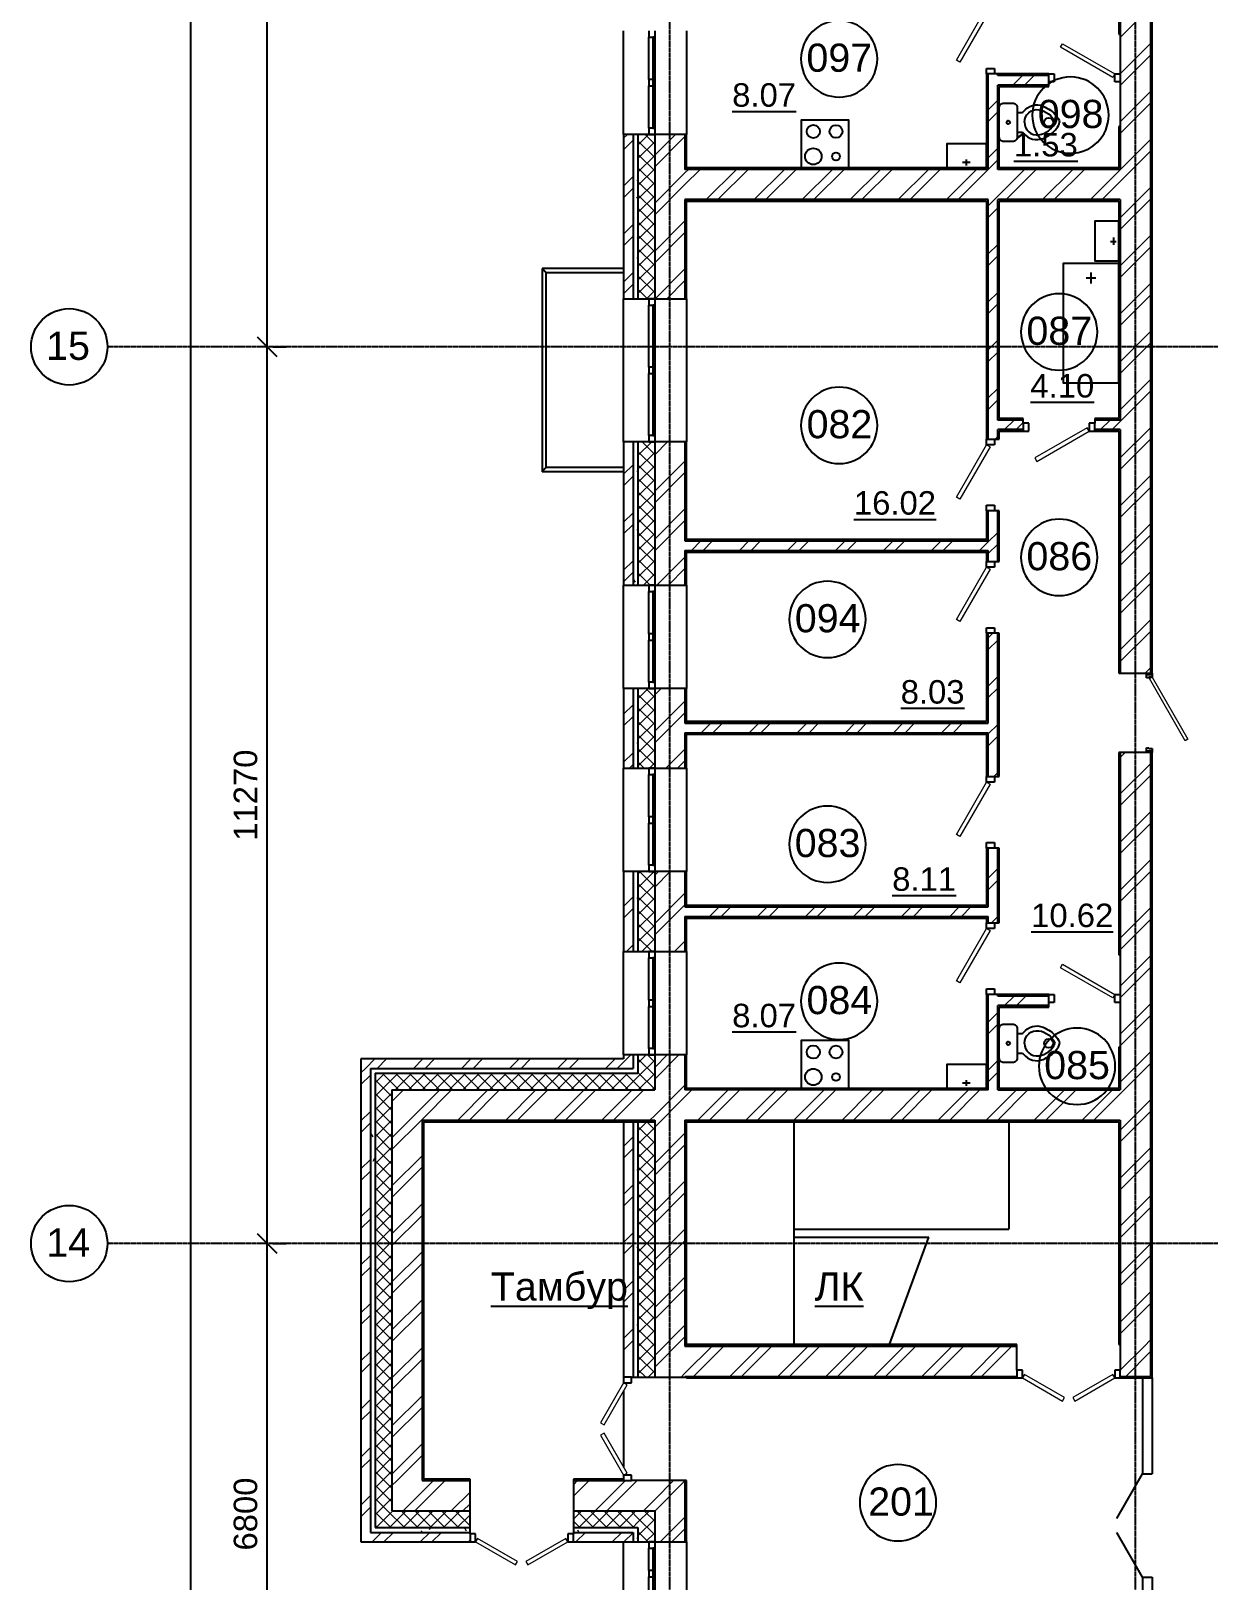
# Model space of a CAD drawing. Header units: millimetres. Extents: x -3463 to 813393, y -106315 to 159215.
# Drawn here: x 86052 to 100851, y 56486 to 75967 of the extents above; entities that cross this region are included whole.
import ezdxf

# ---------------------------------------------------------------- set-up
doc = ezdxf.new("R2010")
doc.units = ezdxf.units.MM
doc.linetypes.add('Линия сетки', pattern=[22.225, 12.7, -3.175, 3.175, -3.175])
doc.layers.add('AXIS_', color=252, linetype='Continuous')
doc.layers.add('PLANS_', color=252, linetype='Continuous')
doc.styles.add('arial', font='arial.ttf')
doc.styles.add('Arial_1', font='arial.ttf', dxfattribs={"height": 295.05988})

# ---------------------------------------------------------------- blocks, each defined once
blk = doc.blocks.new('_Oblique')
at = {"color": 0, "linetype": 'ByBlock', "lineweight": -2}
blk.add_line((-0.5, -0.5), (0.5, 0.5), dxfattribs=at)
blk = doc.blocks.new('A$C8f72b430')
at = {"layer": 'AXIS_', "linetype": 'Линия сетки'}
for p, q in [((-7269, -47064), (-7269, 38079)), ((-1419, -47064), (-1419, 38079)), ((10092, 22819), (-14334, 22819)), ((10092, 11549), (-14334, 11549))]:
    blk.add_line(p, q, dxfattribs=at)
at = {"layer": 'AXIS_'}
for p, q in [((-13287, -43751), (-13287, 36669)), ((-12327, 22579), (-12327, 34629)), ((-12327, 11309), (-12327, 23059)), ((-12257, 22819), (-12087, 22819)), ((-12257, 22819), (-12087, 22819)), ((-12327, 4509), (-12327, 11789)), ((-12257, 11549), (-12087, 11549)), ((-12257, 11549), (-12087, 11549))]:
    blk.add_line(p, q, dxfattribs=at)
for centre in [(-14814, 22819), (-14814, 11549)]:
    blk.add_circle(centre, 480, dxfattribs=at)
at = {"layer": 'PLANS_', "lineweight": 25}
for p, q in [((-1629, 28129), (-1629, 26749)), ((-1209, 18719), (-1209, 28129)), ((-1629, 26749), (-1609, 26749)), ((-1609, 26749), (-1609, 26249)), ((-3289, 26249), (-3289, 25069)), ((-2509, 26249), (-3189, 26249)), ((-2509, 26089), (-2509, 26149)), ((-1609, 26149), (-1609, 25589)), ((-3129, 25069), (-3129, 26089)), ((-3129, 26089), (-2509, 26089)), ((-1609, 25589), (-1629, 25589)), ((-1629, 25589), (-1629, 25069)), ((-7059, 25489), (-7849, 25489)), ((-7849, 25489), (-7849, 23424)), ((-7059, 25069), (-7059, 25489)), ((-3289, 25069), (-7059, 25069)), ((-1629, 25069), (-3129, 25069)), ((-7059, 23424), (-7059, 24649)), ((-7059, 24649), (-3289, 24649)), ((-3289, 24649), (-3289, 21659)), ((-3129, 24649), (-1629, 24649)), ((-3129, 21919), (-3129, 24649)), ((-1629, 24649), (-1629, 21919)), ((-7849, 23424), (-7059, 23424)), ((-2829, 21919), (-3129, 21919)), ((-2829, 21859), (-2829, 21919)), ((-1629, 21919), (-1929, 21919)), ((-1929, 21919), (-1929, 21859)), ((-7059, 21624), (-7849, 21624)), ((-7849, 21624), (-7849, 19824)), ((-7059, 20399), (-7059, 21624)), ((-3189, 21659), (-3129, 21659)), ((-3129, 21659), (-3129, 21759)), ((-3129, 21759), (-2829, 21759)), ((-1929, 21759), (-1629, 21759)), ((-1629, 21759), (-1629, 18719)), ((-3289, 20759), (-3289, 20399)), ((-3129, 20759), (-3189, 20759)), ((-3129, 20119), (-3129, 20759)), ((-3289, 20399), (-7059, 20399)), ((-7059, 19824), (-7059, 20239)), ((-7059, 20239), (-3289, 20239)), ((-3289, 20239), (-3289, 20119)), ((-3189, 20119), (-3129, 20119)), ((-7849, 19824), (-7059, 19824)), ((-3289, 19219), (-3289, 18109)), ((-3129, 19219), (-3189, 19219)), ((-3129, 17419), (-3129, 19219)), ((-1629, 18719), (-1279, 18719)), ((-7059, 18524), (-7849, 18524)), ((-7849, 18524), (-7849, 17524)), ((-7059, 18109), (-7059, 18524)), ((-3289, 18109), (-7059, 18109)), ((-7059, 17524), (-7059, 17949)), ((-7059, 17949), (-3289, 17949)), ((-3289, 17949), (-3289, 17419)), ((-1279, 17719), (-1629, 17719)), ((-1629, 17719), (-1629, 15179)), ((-1209, 9859), (-1209, 17719)), ((-7849, 17524), (-7059, 17524)), ((-3189, 17419), (-3129, 17419)), ((-3289, 16519), (-3289, 15799)), ((-3129, 16519), (-3189, 16519)), ((-3129, 15579), (-3129, 16519)), ((-7059, 16224), (-7849, 16224)), ((-7849, 16224), (-7849, 15219)), ((-7059, 15799), (-7059, 16224)), ((-3289, 15799), (-7059, 15799)), ((-7059, 15219), (-7059, 15639)), ((-7059, 15639), (-3289, 15639)), ((-3289, 15639), (-3289, 15579)), ((-3189, 15579), (-3129, 15579)), ((-7849, 15219), (-7059, 15219)), ((-1629, 15179), (-1609, 15179)), ((-1609, 15179), (-1609, 14679)), ((-3289, 14679), (-3289, 13499)), ((-2509, 14679), (-3189, 14679)), ((-3129, 13499), (-3129, 14519)), ((-3129, 14519), (-2509, 14519)), ((-2509, 14519), (-2509, 14579)), ((-1609, 14579), (-1609, 14019)), ((-7849, 13869), (-11149, 13869)), ((-11149, 13869), (-11149, 13749)), ((-7059, 13919), (-7849, 13919)), ((-7849, 13919), (-7849, 13869)), ((-7059, 13499), (-7059, 13919)), ((-1609, 14019), (-1629, 14019)), ((-1629, 14019), (-1629, 13499)), ((-3289, 13499), (-7059, 13499)), ((-1629, 13499), (-3129, 13499)), ((-11149, 13079), (-11149, 7799)), ((-10359, 13079), (-7849, 13079)), ((-10359, 8589), (-10359, 13079)), ((-7849, 13079), (-7849, 9869)), ((-7059, 10279), (-7059, 13079)), ((-7059, 13079), (-1629, 13079)), ((-1629, 13079), (-1629, 10279)), ((-2909, 10279), (-7059, 10279)), ((-2909, 9959), (-2909, 10279)), ((-1629, 10279), (-1609, 10279)), ((-1609, 10279), (-1609, 9959)), ((-7749, 9869), (-7059, 9869)), ((-7059, 9869), (-7059, 9859)), ((-7059, 9859), (-2909, 9859)), ((-1609, 9859), (-1209, 9859)), ((-9779, 8589), (-10359, 8589)), ((-9779, 7899), (-9779, 8589)), ((-7849, 8589), (-8479, 8589)), ((-8479, 8589), (-8479, 7899)), ((-7059, 8569), (-7749, 8569)), ((-7059, 7799), (-7059, 8569)), ((-11149, 7799), (-9779, 7799)), ((-8479, 7799), (-7059, 7799))]:
    blk.add_line(p, q, dxfattribs=at)
at = {"layer": 'PLANS_'}
for p, q in [((-1609, 28129), (-1609, 26749)), ((-1229, 28129), (-1229, 18719)), ((-7849, 25489), (-7849, 26789)), ((-7534, 26789), (-7534, 26709)), ((-7534, 26709), (-7454, 26709)), ((-7534, 26179), (-7534, 26709)), ((-7454, 26709), (-7484, 26709)), ((-7484, 26709), (-7484, 25569)), ((-7454, 26709), (-7454, 26789)), ((-7454, 25569), (-7454, 26709)), ((-7059, 26789), (-7059, 25489)), ((-3289, 26249), (-3289, 26319)), ((-3289, 26319), (-3189, 26319)), ((-3189, 26319), (-3189, 26249)), ((-7454, 26179), (-7534, 26179)), ((-7534, 26179), (-7534, 26099)), ((-7454, 26099), (-7454, 26179)), ((-3189, 26249), (-3289, 26249)), ((-3269, 25049), (-3269, 26249)), ((-3149, 26229), (-3149, 26249)), ((-2509, 26229), (-3149, 26229)), ((-3149, 25049), (-3149, 26109)), ((-2509, 26109), (-3149, 26109)), ((-2509, 26249), (-2439, 26249)), ((-2509, 26149), (-2509, 26249)), ((-2439, 26149), (-2509, 26149)), ((-2439, 26249), (-2439, 26149)), ((-1679, 26149), (-1679, 26249)), ((-1679, 26249), (-1609, 26249)), ((-1609, 26149), (-1679, 26149)), ((-1609, 26249), (-1609, 26149)), ((-7534, 26099), (-7454, 26099)), ((-7534, 25569), (-7534, 26099)), ((-7454, 25569), (-7534, 25569)), ((-7534, 25569), (-7534, 25489)), ((-7484, 25569), (-7454, 25569)), ((-7454, 25489), (-7454, 25569)), ((-1609, 25589), (-1609, 25049)), ((-7729, 25489), (-7729, 23424)), ((-7669, 25489), (-7669, 23424)), ((-7534, 25489), (-7454, 25489)), ((-7459, 25489), (-7459, 23424)), ((-7079, 25489), (-7079, 25049)), ((-3269, 25049), (-7079, 25049)), ((-7059, 25069), (-7059, 25049)), ((-1609, 25049), (-3149, 25049)), ((-7079, 24669), (-7079, 23424)), ((-3269, 24669), (-7079, 24669)), ((-7059, 24669), (-7059, 24649)), ((-3269, 21659), (-3269, 24669)), ((-1609, 24669), (-3149, 24669)), ((-3149, 21899), (-3149, 24669)), ((-1609, 24669), (-1609, 21899)), ((-7849, 23804), (-8874, 23804)), ((-8874, 23804), (-8874, 21254)), ((-8824, 23754), (-7849, 23754)), ((-8824, 21304), (-8824, 23754)), ((-7849, 21624), (-7849, 23424)), ((-7454, 23424), (-7534, 23424)), ((-7534, 23424), (-7534, 23344)), ((-7454, 23344), (-7454, 23424)), ((-7059, 23424), (-7059, 21624)), ((-7534, 23344), (-7454, 23344)), ((-7534, 22564), (-7534, 23344)), ((-7454, 23344), (-7484, 23344)), ((-7484, 23344), (-7484, 21704)), ((-7454, 21704), (-7454, 23344)), ((-7454, 22564), (-7534, 22564)), ((-7534, 22564), (-7534, 22484)), ((-7534, 22484), (-7454, 22484)), ((-7534, 21704), (-7534, 22484)), ((-7454, 22484), (-7454, 22564)), ((-2829, 21899), (-3149, 21899)), ((-2759, 21859), (-2829, 21859)), ((-2829, 21859), (-2829, 21759)), ((-2759, 21759), (-2759, 21859)), ((-1929, 21859), (-1999, 21859)), ((-1999, 21859), (-1999, 21759)), ((-1609, 21899), (-1929, 21899)), ((-1929, 21759), (-1929, 21859)), ((-7729, 21624), (-7729, 19824)), ((-7669, 21624), (-7669, 19824)), ((-7454, 21704), (-7534, 21704)), ((-7534, 21704), (-7534, 21624)), ((-7534, 21624), (-7454, 21624)), ((-7484, 21704), (-7454, 21704)), ((-7459, 21624), (-7459, 19824)), ((-7454, 21624), (-7454, 21704)), ((-7079, 21624), (-7079, 20379)), ((-3289, 21659), (-3189, 21659)), ((-3289, 21589), (-3289, 21659)), ((-3189, 21659), (-3189, 21589)), ((-3149, 21659), (-3149, 21779)), ((-2829, 21779), (-3149, 21779)), ((-2829, 21759), (-2759, 21759)), ((-1999, 21759), (-1929, 21759)), ((-1609, 21779), (-1929, 21779)), ((-1609, 21779), (-1609, 18719)), ((-3189, 21589), (-3289, 21589)), ((-8874, 21254), (-7849, 21254)), ((-7849, 21304), (-8824, 21304)), ((-3289, 20759), (-3289, 20829)), ((-3289, 20829), (-3189, 20829)), ((-3189, 20759), (-3289, 20759)), ((-3269, 20379), (-3269, 20759)), ((-3189, 20829), (-3189, 20759)), ((-3149, 20119), (-3149, 20759)), ((-7079, 20379), (-3269, 20379)), ((-7059, 20399), (-7059, 20379)), ((-7079, 20259), (-7079, 19824)), ((-7079, 20259), (-3269, 20259)), ((-7059, 20259), (-7059, 20239)), ((-3289, 20119), (-3189, 20119)), ((-3289, 20049), (-3289, 20119)), ((-3269, 20119), (-3269, 20259)), ((-3189, 20119), (-3189, 20049)), ((-3189, 20049), (-3289, 20049)), ((-7849, 18524), (-7849, 19824)), ((-7454, 19824), (-7534, 19824)), ((-7534, 19824), (-7534, 19744)), ((-7534, 19744), (-7454, 19744)), ((-7534, 19214), (-7534, 19744)), ((-7454, 19744), (-7484, 19744)), ((-7484, 19744), (-7484, 18604)), ((-7454, 19744), (-7454, 19824)), ((-7454, 18604), (-7454, 19744)), ((-7059, 19824), (-7059, 18524)), ((-3289, 19219), (-3289, 19289)), ((-3289, 19289), (-3189, 19289)), ((-3189, 19289), (-3189, 19219)), ((-7454, 19214), (-7534, 19214)), ((-7534, 19214), (-7534, 19134)), ((-7534, 19134), (-7454, 19134)), ((-7534, 18604), (-7534, 19134)), ((-7454, 19134), (-7454, 19214)), ((-3189, 19219), (-3289, 19219)), ((-3269, 18089), (-3269, 19219)), ((-3149, 17419), (-3149, 19219)), ((-1279, 18719), (-1209, 18719)), ((-1279, 18699), (-1279, 18719)), ((-1209, 18719), (-1209, 18699)), ((-7729, 18524), (-7729, 17524)), ((-7669, 18524), (-7669, 17524)), ((-7454, 18604), (-7534, 18604)), ((-7534, 18604), (-7534, 18524)), ((-7534, 18524), (-7454, 18524)), ((-7484, 18604), (-7454, 18604)), ((-7459, 18524), (-7459, 17524)), ((-7454, 18524), (-7454, 18604)), ((-7079, 18524), (-7079, 18089)), ((-1279, 18659), (-1279, 18699)), ((-1279, 18699), (-1209, 18699)), ((-1209, 18699), (-1279, 18699)), ((-1249, 18659), (-1279, 18659)), ((-1249, 18669), (-1249, 18659)), ((-1209, 18669), (-1249, 18669)), ((-1209, 18699), (-1209, 18669)), ((-7079, 18089), (-3269, 18089)), ((-7079, 17969), (-7079, 17524)), ((-7079, 17969), (-3269, 17969)), ((-7059, 18109), (-7059, 18089)), ((-7059, 17969), (-7059, 17949)), ((-3269, 17419), (-3269, 17969)), ((-1279, 17779), (-1249, 17779)), ((-1279, 17739), (-1279, 17779)), ((-1209, 17739), (-1279, 17739)), ((-1279, 17719), (-1279, 17739)), ((-1279, 17739), (-1209, 17739)), ((-1249, 17779), (-1249, 17769)), ((-1249, 17769), (-1209, 17769)), ((-1209, 17769), (-1209, 17739)), ((-1209, 17739), (-1209, 17719)), ((-1609, 17719), (-1609, 15179)), ((-1209, 17719), (-1279, 17719)), ((-1229, 17719), (-1229, 9879)), ((-7849, 16224), (-7849, 17524)), ((-7454, 17524), (-7534, 17524)), ((-7534, 17524), (-7534, 17444)), ((-7534, 17444), (-7454, 17444)), ((-7534, 16914), (-7534, 17444)), ((-7454, 17444), (-7484, 17444)), ((-7484, 17444), (-7484, 16304)), ((-7454, 17444), (-7454, 17524)), ((-7454, 16304), (-7454, 17444)), ((-7059, 17524), (-7059, 16224)), ((-3289, 17419), (-3189, 17419)), ((-3289, 17349), (-3289, 17419)), ((-3189, 17349), (-3289, 17349)), ((-3189, 17419), (-3189, 17349)), ((-7454, 16914), (-7534, 16914)), ((-7534, 16914), (-7534, 16834)), ((-7534, 16834), (-7454, 16834)), ((-7534, 16304), (-7534, 16834)), ((-7454, 16834), (-7454, 16914)), ((-3289, 16519), (-3289, 16589)), ((-3289, 16589), (-3189, 16589)), ((-3189, 16589), (-3189, 16519)), ((-3189, 16519), (-3289, 16519)), ((-3269, 15779), (-3269, 16519)), ((-3149, 15579), (-3149, 16519)), ((-7729, 16224), (-7729, 15219)), ((-7669, 16224), (-7669, 15219)), ((-7454, 16304), (-7534, 16304)), ((-7534, 16304), (-7534, 16224)), ((-7534, 16224), (-7454, 16224)), ((-7484, 16304), (-7454, 16304)), ((-7459, 16224), (-7459, 15219)), ((-7454, 16224), (-7454, 16304)), ((-7079, 16224), (-7079, 15779)), ((-7059, 15799), (-7059, 15779)), ((-7079, 15779), (-3269, 15779)), ((-7079, 15659), (-7079, 15219)), ((-7079, 15659), (-3269, 15659)), ((-7059, 15659), (-7059, 15639)), ((-3269, 15579), (-3269, 15659)), ((-3289, 15579), (-3189, 15579)), ((-3289, 15509), (-3289, 15579)), ((-3189, 15509), (-3289, 15509)), ((-3189, 15579), (-3189, 15509)), ((-7849, 13919), (-7849, 15219)), ((-7454, 15219), (-7534, 15219)), ((-7534, 15219), (-7534, 15139)), ((-7454, 15139), (-7454, 15219)), ((-7059, 15219), (-7059, 13919)), ((-7534, 15139), (-7454, 15139)), ((-7534, 14609), (-7534, 15139)), ((-7454, 15139), (-7484, 15139)), ((-7484, 15139), (-7484, 13999)), ((-7454, 13999), (-7454, 15139)), ((-3289, 14679), (-3289, 14749)), ((-3289, 14749), (-3189, 14749)), ((-3189, 14679), (-3289, 14679)), ((-3269, 13479), (-3269, 14679)), ((-3189, 14749), (-3189, 14679)), ((-3149, 14659), (-3149, 14679)), ((-2509, 14659), (-3149, 14659)), ((-2509, 14679), (-2439, 14679)), ((-2509, 14579), (-2509, 14679)), ((-2439, 14679), (-2439, 14579)), ((-1679, 14579), (-1679, 14679)), ((-1679, 14679), (-1609, 14679)), ((-1609, 14679), (-1609, 14579)), ((-7454, 14609), (-7534, 14609)), ((-7534, 14609), (-7534, 14529)), ((-7534, 14529), (-7454, 14529)), ((-7534, 13999), (-7534, 14529)), ((-7454, 14529), (-7454, 14609)), ((-3149, 13479), (-3149, 14539)), ((-2509, 14539), (-3149, 14539)), ((-2439, 14579), (-2509, 14579)), ((-1609, 14579), (-1679, 14579)), ((-7729, 13919), (-7729, 13749)), ((-7669, 13919), (-7669, 13689)), ((-7454, 13999), (-7534, 13999)), ((-7534, 13999), (-7534, 13919)), ((-7534, 13919), (-7454, 13919)), ((-7484, 13999), (-7454, 13999)), ((-7459, 13919), (-7459, 13479)), ((-7454, 13919), (-7454, 13999)), ((-7079, 13919), (-7079, 13479)), ((-1609, 14019), (-1609, 13479)), ((-11149, 13749), (-11149, 13079)), ((-11029, 13749), (-7729, 13749)), ((-11029, 13749), (-11029, 7919)), ((-10969, 13689), (-7669, 13689)), ((-10969, 13689), (-10969, 7979)), ((-10759, 13479), (-7459, 13479)), ((-10759, 13479), (-10759, 8189)), ((-3269, 13479), (-7079, 13479)), ((-7059, 13499), (-7059, 13479)), ((-3149, 13479), (-1609, 13479)), ((-10379, 13099), (-7459, 13099)), ((-10379, 13099), (-10379, 8569)), ((-7849, 13079), (-7459, 13079)), ((-7729, 13079), (-7729, 9869)), ((-7669, 13079), (-7669, 9869)), ((-7459, 13099), (-7459, 9869)), ((-7079, 13099), (-7079, 10259)), ((-7079, 13099), (-1609, 13099)), ((-7059, 13099), (-7059, 13079)), ((-5709, 13079), (-5709, 10249)), ((-3009, 13079), (-3009, 11729)), ((-1609, 13099), (-1609, 10279)), ((-5709, 11729), (-3009, 11729)), ((-5709, 11629), (-4014, 11629)), ((-4508, 10279), (-4014, 11629)), ((-7079, 10259), (-2909, 10259)), ((-7059, 10279), (-7059, 10259)), ((-5709, 10279), (-4059, 10279)), ((-2839, 9959), (-2909, 9959)), ((-2909, 9959), (-2909, 9859)), ((-2839, 9859), (-2839, 9959)), ((-1609, 9959), (-1679, 9959)), ((-1679, 9959), (-1679, 9859)), ((-1609, 9859), (-1609, 9959)), ((-7749, 9869), (-7849, 9869)), ((-7849, 9869), (-7849, 9799)), ((-7849, 9799), (-7749, 9799)), ((-7749, 9799), (-7749, 9869)), ((-7079, 9879), (-7079, 9869)), ((-7079, 9879), (-2909, 9879)), ((-7059, 9879), (-7059, 9869)), ((-2909, 9859), (-2839, 9859)), ((-1679, 9859), (-1609, 9859)), ((-1609, 9879), (-1229, 9879)), ((-7849, 9699), (-7849, 8739)), ((-7849, 8639), (-7849, 8569)), ((-7749, 8639), (-7849, 8639)), ((-7749, 8569), (-7749, 8639)), ((-10379, 8569), (-9779, 8569)), ((-8479, 8569), (-7849, 8569)), ((-7849, 8569), (-7749, 8569)), ((-7079, 8569), (-7079, 7799)), ((-10759, 8189), (-9779, 8189)), ((-8479, 8189), (-7459, 8189)), ((-7459, 8189), (-7459, 7799)), ((-11029, 7919), (-9779, 7919)), ((-10969, 7979), (-9779, 7979)), ((-9709, 7899), (-9779, 7899)), ((-9779, 7899), (-9779, 7799)), ((-9779, 7799), (-9709, 7799)), ((-9709, 7799), (-9709, 7899)), ((-8479, 7899), (-8549, 7899)), ((-8549, 7899), (-8549, 7799)), ((-8549, 7799), (-8479, 7799)), ((-8479, 7979), (-7669, 7979)), ((-8479, 7919), (-7729, 7919)), ((-8479, 7799), (-8479, 7899)), ((-7849, 6999), (-7849, 7799)), ((-7729, 7919), (-7729, 7799)), ((-7669, 7979), (-7669, 7799)), ((-7454, 7799), (-7534, 7799)), ((-7534, 7799), (-7534, 7719)), ((-7454, 7719), (-7454, 7799)), ((-7059, 7799), (-7059, 6999)), ((-7534, 7719), (-7454, 7719)), ((-7534, 7439), (-7534, 7719)), ((-7454, 7719), (-7484, 7719)), ((-7484, 7719), (-7484, 7079)), ((-7454, 7079), (-7454, 7719)), ((-7454, 7439), (-7534, 7439)), ((-7534, 7439), (-7534, 7359)), ((-7454, 7359), (-7454, 7439)), ((-7534, 7359), (-7454, 7359)), ((-7534, 7079), (-7534, 7359))]:
    blk.add_line(p, q, dxfattribs=at)
at = {"layer": 'PLANS_', "lineweight": 13}
for p, q in [((-3669, 26421), (-3289, 27079)), ((-3245, 27054), (-3625, 26396)), ((-2362, 26586), (-2337, 26629)), ((-1704, 26206), (-2362, 26586)), ((-2337, 26629), (-1679, 26249)), ((-3625, 26396), (-3669, 26421)), ((-1679, 26249), (-1704, 26206)), ((-2024, 21802), (-2682, 21422)), ((-2657, 21379), (-1999, 21759)), ((-1999, 21759), (-2024, 21802)), ((-3669, 20931), (-3289, 21589)), ((-3245, 21564), (-3625, 20906)), ((-3289, 21589), (-3245, 21564)), ((-2682, 21422), (-2657, 21379)), ((-3625, 20906), (-3669, 20931)), ((-3669, 19391), (-3289, 20049)), ((-3245, 20024), (-3625, 19366)), ((-3289, 20049), (-3245, 20024)), ((-3625, 19366), (-3669, 19391)), ((-1243, 18649), (-1209, 18669)), ((-793, 17869), (-1243, 18649)), ((-1209, 18669), (-759, 17889)), ((-759, 17889), (-793, 17869)), ((-3669, 16691), (-3289, 17349)), ((-3289, 17349), (-3245, 17324)), ((-3245, 17324), (-3625, 16666)), ((-3625, 16666), (-3669, 16691)), ((-3669, 14851), (-3289, 15509)), ((-3245, 15484), (-3625, 14826)), ((-3289, 15509), (-3245, 15484)), ((-2362, 15016), (-2337, 15059)), ((-1704, 14636), (-2362, 15016)), ((-2337, 15059), (-1679, 14679)), ((-3625, 14826), (-3669, 14851)), ((-1679, 14679), (-1704, 14636)), ((-7849, 9799), (-8139, 9297)), ((-8095, 9272), (-7805, 9774)), ((-7805, 9774), (-7849, 9799)), ((-2814, 9902), (-2839, 9859)), ((-2839, 9859), (-2336, 9569)), ((-2311, 9612), (-2814, 9902)), ((-1704, 9902), (-2206, 9612)), ((-2181, 9569), (-1679, 9859)), ((-1679, 9859), (-1704, 9902)), ((-2336, 9569), (-2311, 9612)), ((-2206, 9612), (-2181, 9569)), ((-8139, 9297), (-8095, 9272)), ((-8095, 9166), (-8139, 9141)), ((-7805, 8664), (-8095, 9166)), ((-8139, 9141), (-7849, 8639)), ((-7849, 8639), (-7805, 8664)), ((-9684, 7842), (-9709, 7799)), ((-9709, 7799), (-9206, 7509)), ((-9181, 7552), (-9684, 7842)), ((-8574, 7842), (-9076, 7552)), ((-9051, 7509), (-8549, 7799)), ((-8549, 7799), (-8574, 7842)), ((-9206, 7509), (-9181, 7552)), ((-9076, 7552), (-9051, 7509))]:
    blk.add_line(p, q, dxfattribs=at)
at = {"layer": 'PLANS_', "linetype": 'Continuous', "lineweight": 9}
for p, q in [((-1609, 26708), (-1229, 27088)), ((-1609, 26251), (-1229, 26631)), ((-1609, 26105), (-1229, 26485)), ((-2958, 26109), (-2838, 26229)), ((-2811, 26109), (-2691, 26229)), ((-3269, 25798), (-3149, 25918)), ((-1609, 25647), (-1229, 26027)), ((-3269, 25652), (-3149, 25772)), ((-1609, 25501), (-1229, 25881)), ((-7849, 25442), (-7802, 25489)), ((-7849, 25296), (-7729, 25416)), ((-7669, 25355), (-7535, 25489)), ((-7459, 25199), (-7669, 25409)), ((-7669, 25185), (-7459, 25395)), ((-7459, 25368), (-7579, 25489)), ((-7459, 25229), (-7199, 25489)), ((-7459, 25082), (-7079, 25462)), ((-1609, 25044), (-1229, 25424)), ((-7459, 25029), (-7669, 25239)), ((-7669, 25015), (-7459, 25225)), ((-3269, 25194), (-3149, 25314)), ((-3268, 25049), (-3149, 25168)), ((-1609, 24898), (-1229, 25278)), ((-7849, 24839), (-7729, 24959)), ((-7459, 24859), (-7669, 25069)), ((-7669, 24846), (-7459, 25056)), ((-7459, 24625), (-7079, 25005)), ((-7079, 25005), (-7035, 25049)), ((-7079, 24859), (-6889, 25049)), ((-6812, 24669), (-6432, 25049)), ((-6665, 24669), (-6285, 25049)), ((-6208, 24669), (-5828, 25049)), ((-6062, 24669), (-5682, 25049)), ((-5605, 24669), (-5225, 25049)), ((-5458, 24669), (-5078, 25049)), ((-5001, 24669), (-4621, 25049)), ((-4855, 24669), (-4475, 25049)), ((-4398, 24669), (-4018, 25049)), ((-4251, 24669), (-3871, 25049)), ((-3794, 24669), (-3414, 25049)), ((-3648, 24669), (-3268, 25049)), ((-3191, 24669), (-2811, 25049)), ((-3045, 24669), (-2665, 25049)), ((-2587, 24669), (-2207, 25049)), ((-2441, 24669), (-2061, 25049)), ((-1984, 24669), (-1609, 25044)), ((-7849, 24692), (-7729, 24812)), ((-7685, 24913), (-7669, 24913)), ((-7459, 24689), (-7669, 24899)), ((-7669, 24676), (-7459, 24886)), ((-7459, 24479), (-7079, 24859)), ((-1838, 24669), (-1609, 24898)), ((-1609, 24441), (-1229, 24821)), ((-7669, 24683), (-7682, 24705)), ((-7459, 24520), (-7669, 24730)), ((-7669, 24506), (-7459, 24716)), ((-7459, 24350), (-7669, 24560)), ((-7669, 24337), (-7459, 24547)), ((-3269, 24591), (-3191, 24669)), ((-3269, 24445), (-3149, 24565)), ((-1609, 24294), (-1229, 24674)), ((-7849, 24235), (-7729, 24355)), ((-7459, 24180), (-7669, 24390)), ((-7669, 24167), (-7459, 24377)), ((-7459, 24022), (-7079, 24402)), ((-7849, 24089), (-7729, 24209)), ((-7669, 24200), (-7680, 24180)), ((-7459, 24011), (-7669, 24221)), ((-7669, 23997), (-7459, 24207)), ((-7459, 23876), (-7079, 24256)), ((-1609, 23837), (-1229, 24217)), ((-7459, 23841), (-7669, 24051)), ((-7669, 23827), (-7459, 24037)), ((-3269, 23987), (-3149, 24107)), ((-1609, 23691), (-1229, 24071)), ((-7685, 23937), (-7669, 23937)), ((-7459, 23671), (-7669, 23881)), ((-7669, 23658), (-7459, 23868)), ((-7453, 23424), (-7079, 23798)), ((-3269, 23841), (-3149, 23961)), ((-7849, 23632), (-7729, 23752)), ((-7849, 23486), (-7729, 23606)), ((-7459, 23502), (-7669, 23712)), ((-7669, 23488), (-7459, 23698)), ((-7307, 23424), (-7079, 23652)), ((-1609, 23234), (-1229, 23614)), ((-7551, 23424), (-7669, 23542)), ((-7563, 23424), (-7459, 23528)), ((-3269, 23384), (-3149, 23504)), ((-1609, 23087), (-1229, 23467)), ((-3269, 23238), (-3149, 23358)), ((-1609, 22630), (-1229, 23010)), ((-3269, 22781), (-3149, 22901)), ((-1609, 22484), (-1229, 22864)), ((-3269, 22634), (-3149, 22754)), ((-1609, 22027), (-1229, 22407)), ((-3269, 22177), (-3149, 22297)), ((-1609, 21880), (-1229, 22260)), ((-3269, 22031), (-3149, 22151)), ((-3063, 21779), (-2943, 21899)), ((-2917, 21779), (-2829, 21867)), ((-1857, 21779), (-1737, 21899)), ((-1710, 21779), (-1609, 21880)), ((-7669, 21621), (-7666, 21624)), ((-7669, 21452), (-7496, 21624)), ((-7459, 21465), (-7618, 21624)), ((-7459, 21608), (-7443, 21624)), ((-7459, 21462), (-7296, 21624)), ((-3183, 21659), (-3149, 21694)), ((-1609, 21423), (-1229, 21803)), ((-1609, 21277), (-1229, 21657)), ((-7459, 21295), (-7669, 21505)), ((-7669, 21282), (-7459, 21492)), ((-7849, 21218), (-7729, 21338)), ((-7685, 21255), (-7669, 21255)), ((-7459, 21126), (-7669, 21336)), ((-7669, 21112), (-7459, 21322)), ((-7459, 21004), (-7079, 21384)), ((-7459, 20858), (-7079, 21238)), ((-7849, 21072), (-7729, 21192)), ((-7459, 20956), (-7669, 21166)), ((-7669, 20942), (-7459, 21152)), ((-1609, 20820), (-1229, 21200)), ((-1609, 20673), (-1229, 21053)), ((-7459, 20786), (-7669, 20996)), ((-7669, 20773), (-7459, 20983)), ((-7849, 20614), (-7729, 20734)), ((-7459, 20617), (-7669, 20827)), ((-7669, 20603), (-7459, 20813)), ((-7459, 20447), (-7669, 20657)), ((-7459, 20401), (-7079, 20781)), ((-7849, 20468), (-7729, 20588)), ((-7685, 20524), (-7669, 20524)), ((-7669, 20433), (-7459, 20643)), ((-7459, 20277), (-7669, 20487)), ((-7669, 20264), (-7459, 20474)), ((-7459, 20255), (-7079, 20635)), ((-3269, 20367), (-3149, 20487)), ((-1609, 20216), (-1229, 20596)), ((-7459, 20107), (-7669, 20317)), ((-7669, 20094), (-7459, 20304)), ((-6997, 20259), (-6877, 20379)), ((-6851, 20259), (-6731, 20379)), ((-6394, 20259), (-6274, 20379)), ((-6248, 20259), (-6128, 20379)), ((-5790, 20259), (-5670, 20379)), ((-5644, 20259), (-5524, 20379)), ((-5187, 20259), (-5067, 20379)), ((-5041, 20259), (-4921, 20379)), ((-4583, 20259), (-4463, 20379)), ((-4437, 20259), (-4317, 20379)), ((-3980, 20259), (-3860, 20379)), ((-3834, 20259), (-3714, 20379)), ((-3377, 20259), (-3269, 20367)), ((-3269, 20220), (-3149, 20340)), ((-1609, 20070), (-1229, 20450)), ((-7849, 20011), (-7729, 20131)), ((-7459, 19938), (-7669, 20148)), ((-7669, 19924), (-7459, 20134)), ((-7432, 19824), (-7079, 20177)), ((-7849, 19865), (-7729, 19985)), ((-7701, 19861), (-7721, 19896)), ((-7515, 19824), (-7669, 19978)), ((-7599, 19824), (-7459, 19964)), ((-7286, 19824), (-7079, 20031)), ((-1609, 19613), (-1229, 19993)), ((-1609, 19466), (-1229, 19846)), ((-1609, 19009), (-1229, 19389)), ((-3269, 19160), (-3210, 19219)), ((-3269, 19013), (-3149, 19133)), ((-1609, 18863), (-1229, 19243)), ((-1296, 18719), (-1229, 18786)), ((-7669, 18397), (-7542, 18524)), ((-7459, 18410), (-7572, 18524)), ((-7459, 18444), (-7379, 18524)), ((-3269, 18556), (-3149, 18676)), ((-3269, 18410), (-3149, 18530)), ((-7849, 18201), (-7729, 18321)), ((-7724, 18439), (-7729, 18447)), ((-7459, 18241), (-7669, 18451)), ((-7669, 18227), (-7459, 18437)), ((-7459, 17987), (-7079, 18367)), ((-7849, 18054), (-7729, 18174)), ((-7459, 18071), (-7669, 18281)), ((-7669, 18057), (-7459, 18267)), ((-7459, 17841), (-7079, 18221)), ((-7459, 17901), (-7669, 18111)), ((-7669, 17888), (-7459, 18098)), ((-7459, 17732), (-7669, 17942)), ((-7669, 17718), (-7459, 17928)), ((-6873, 17969), (-6753, 18089)), ((-6727, 17969), (-6607, 18089)), ((-6270, 17969), (-6150, 18089)), ((-6124, 17969), (-6004, 18089)), ((-5667, 17969), (-5547, 18089)), ((-5520, 17969), (-5400, 18089)), ((-5063, 17969), (-4943, 18089)), ((-4917, 17969), (-4797, 18089)), ((-4460, 17969), (-4340, 18089)), ((-4313, 17969), (-4193, 18089)), ((-3856, 17969), (-3736, 18089)), ((-3710, 17969), (-3590, 18089)), ((-3269, 17953), (-3149, 18073)), ((-3269, 17806), (-3149, 17926)), ((-7685, 17841), (-7669, 17841)), ((-7459, 17562), (-7669, 17772)), ((-7669, 17548), (-7459, 17758)), ((-7318, 17524), (-7079, 17764)), ((-7849, 17597), (-7729, 17717)), ((-7776, 17524), (-7729, 17571)), ((-7591, 17524), (-7669, 17602)), ((-7523, 17524), (-7459, 17589)), ((-7172, 17524), (-7079, 17617)), ((-1609, 17656), (-1546, 17719)), ((-1609, 17199), (-1229, 17579)), ((-3199, 17419), (-3149, 17469)), ((-1609, 17053), (-1229, 17433)), ((-1609, 16595), (-1229, 16975)), ((-1609, 16449), (-1229, 16829)), ((-1609, 15992), (-1229, 16372)), ((-7669, 16191), (-7636, 16224)), ((-7669, 16021), (-7466, 16224)), ((-7459, 16034), (-7648, 16224)), ((-7459, 16204), (-7479, 16224)), ((-7459, 16177), (-7412, 16224)), ((-7459, 16030), (-7265, 16224)), ((-3269, 16142), (-3149, 16262)), ((-1609, 15846), (-1229, 16226)), ((-7459, 15865), (-7669, 16075)), ((-7669, 15851), (-7459, 16061)), ((-3269, 15996), (-3149, 16116)), ((-7849, 15787), (-7729, 15907)), ((-7728, 15807), (-7729, 15806)), ((-7685, 15891), (-7669, 15891)), ((-7459, 15695), (-7669, 15905)), ((-7669, 15682), (-7459, 15892)), ((-7459, 15573), (-7079, 15953)), ((-7459, 15427), (-7079, 15807)), ((-7849, 15640), (-7729, 15760)), ((-7459, 15525), (-7669, 15735)), ((-7669, 15512), (-7459, 15722)), ((-6770, 15659), (-6650, 15779)), ((-6623, 15659), (-6503, 15779)), ((-6166, 15659), (-6046, 15779)), ((-6020, 15659), (-5900, 15779)), ((-5563, 15659), (-5443, 15779)), ((-5416, 15659), (-5296, 15779)), ((-4959, 15659), (-4839, 15779)), ((-4813, 15659), (-4693, 15779)), ((-4356, 15659), (-4236, 15779)), ((-4209, 15659), (-4089, 15779)), ((-3752, 15659), (-3632, 15779)), ((-3606, 15659), (-3486, 15779)), ((-3229, 15579), (-3149, 15659)), ((-1609, 15388), (-1229, 15768)), ((-1609, 15242), (-1229, 15622)), ((-7459, 15356), (-7669, 15566)), ((-7669, 15342), (-7459, 15552)), ((-7492, 15219), (-7669, 15396)), ((-7813, 15219), (-7729, 15303)), ((-7661, 15219), (-7669, 15226)), ((-7622, 15219), (-7459, 15382)), ((-7210, 15219), (-7079, 15350)), ((-1609, 14785), (-1229, 15165)), ((-1609, 14639), (-1229, 15019)), ((-3062, 14539), (-2942, 14659)), ((-2915, 14539), (-2795, 14659)), ((-3269, 14332), (-3149, 14452)), ((-1609, 14181), (-1229, 14561)), ((-3269, 14186), (-3149, 14306)), ((-1609, 14035), (-1229, 14415)), ((-11093, 13749), (-10973, 13869)), ((-10947, 13749), (-10827, 13869)), ((-10490, 13749), (-10370, 13869)), ((-10344, 13749), (-10224, 13869)), ((-9887, 13749), (-9767, 13869)), ((-9740, 13749), (-9620, 13869)), ((-9283, 13749), (-9163, 13869)), ((-9137, 13749), (-9017, 13869)), ((-8680, 13749), (-8560, 13869)), ((-8533, 13749), (-8413, 13869)), ((-8076, 13749), (-7956, 13869)), ((-7849, 13830), (-7760, 13919)), ((-7669, 13815), (-7565, 13919)), ((-7459, 13659), (-7669, 13869)), ((-7669, 13645), (-7459, 13855)), ((-7459, 13828), (-7549, 13919)), ((-7459, 13763), (-7303, 13919)), ((-7459, 13616), (-7156, 13919)), ((-3269, 13728), (-3149, 13848)), ((-1609, 13578), (-1229, 13958)), ((-11149, 13694), (-11093, 13749)), ((-11149, 13547), (-11029, 13667)), ((-10969, 13569), (-10849, 13689)), ((-10890, 13479), (-10680, 13689)), ((-10673, 13479), (-10883, 13689)), ((-10720, 13479), (-10510, 13689)), ((-10504, 13479), (-10714, 13689)), ((-10550, 13479), (-10340, 13689)), ((-10334, 13479), (-10544, 13689)), ((-10381, 13479), (-10171, 13689)), ((-10164, 13479), (-10374, 13689)), ((-10367, 13696), (-10327, 13696)), ((-10211, 13479), (-10001, 13689)), ((-9994, 13479), (-10204, 13689)), ((-10041, 13479), (-9831, 13689)), ((-9825, 13479), (-10035, 13689)), ((-9871, 13479), (-9661, 13689)), ((-9655, 13479), (-9865, 13689)), ((-9702, 13479), (-9492, 13689)), ((-9485, 13479), (-9695, 13689)), ((-9635, 13696), (-9595, 13696)), ((-9532, 13479), (-9322, 13689)), ((-9316, 13479), (-9526, 13689)), ((-9518, 13743), (-9521, 13749)), ((-9362, 13479), (-9152, 13689)), ((-9146, 13479), (-9356, 13689)), ((-9193, 13479), (-8983, 13689)), ((-8976, 13479), (-9186, 13689)), ((-9023, 13479), (-8813, 13689)), ((-8806, 13479), (-9016, 13689)), ((-8947, 13695), (-8951, 13689)), ((-8853, 13479), (-8643, 13689)), ((-8637, 13479), (-8847, 13689)), ((-8683, 13479), (-8473, 13689)), ((-8467, 13479), (-8677, 13689)), ((-8514, 13479), (-8304, 13689)), ((-8297, 13479), (-8507, 13689)), ((-8344, 13479), (-8134, 13689)), ((-8128, 13479), (-8338, 13689)), ((-8174, 13479), (-7964, 13689)), ((-8172, 13696), (-8132, 13696)), ((-7958, 13479), (-8168, 13689)), ((-8005, 13479), (-7795, 13689)), ((-7788, 13479), (-7998, 13689)), ((-7930, 13749), (-7849, 13830)), ((-7835, 13479), (-7669, 13645)), ((-7669, 13529), (-7829, 13689)), ((-7459, 13489), (-7669, 13699)), ((-7665, 13479), (-7459, 13685)), ((-3269, 13582), (-3149, 13702)), ((-1609, 13432), (-1229, 13812)), ((-10843, 13479), (-10969, 13605)), ((-10969, 13400), (-10890, 13479)), ((-10759, 13395), (-10843, 13479)), ((-10759, 13334), (-10614, 13479)), ((-10537, 13099), (-10157, 13479)), ((-10390, 13099), (-10010, 13479)), ((-9933, 13099), (-9553, 13479)), ((-9787, 13099), (-9407, 13479)), ((-9330, 13099), (-8950, 13479)), ((-9183, 13099), (-8803, 13479)), ((-8726, 13099), (-8346, 13479)), ((-8580, 13099), (-8200, 13479)), ((-8123, 13099), (-7743, 13479)), ((-7976, 13099), (-7596, 13479)), ((-7619, 13479), (-7669, 13529)), ((-7496, 13479), (-7459, 13516)), ((-7459, 13159), (-7079, 13539)), ((-7079, 13393), (-6993, 13479)), ((-6916, 13099), (-6536, 13479)), ((-6769, 13099), (-6389, 13479)), ((-6312, 13099), (-5932, 13479)), ((-6166, 13099), (-5786, 13479)), ((-5709, 13099), (-5329, 13479)), ((-5562, 13099), (-5182, 13479)), ((-5105, 13099), (-4725, 13479)), ((-4959, 13099), (-4579, 13479)), ((-4502, 13099), (-4122, 13479)), ((-4355, 13099), (-3975, 13479)), ((-3898, 13099), (-3518, 13479)), ((-3752, 13099), (-3372, 13479)), ((-3295, 13099), (-2915, 13479)), ((-3149, 13099), (-2769, 13479)), ((-2691, 13099), (-2311, 13479)), ((-2545, 13099), (-2165, 13479)), ((-2088, 13099), (-1708, 13479)), ((-10969, 13230), (-10759, 13440)), ((-10759, 13225), (-10969, 13435)), ((-10969, 13060), (-10759, 13270)), ((-10759, 13055), (-10969, 13265)), ((-7459, 13013), (-7079, 13393)), ((-1942, 13099), (-1609, 13432)), ((-1609, 12975), (-1229, 13355)), ((-11149, 13090), (-11029, 13210)), ((-11149, 12944), (-11029, 13064)), ((-10969, 12891), (-10759, 13101)), ((-10759, 12886), (-10969, 13096)), ((-10759, 12877), (-10537, 13099)), ((-10759, 12730), (-10390, 13099)), ((-9857, 13095), (-9866, 13079)), ((-7669, 12966), (-7556, 13079)), ((-7459, 12980), (-7558, 13079)), ((-7519, 13099), (-7459, 13159)), ((-1609, 12828), (-1229, 13208)), ((-10996, 12890), (-11017, 12925)), ((-10969, 12721), (-10759, 12931)), ((-10759, 12716), (-10969, 12926)), ((-10367, 12965), (-10359, 12965)), ((-7849, 12769), (-7729, 12889)), ((-7459, 12810), (-7669, 13020)), ((-7669, 12797), (-7459, 13007)), ((-7459, 12556), (-7079, 12936)), ((-10969, 12551), (-10759, 12761)), ((-10759, 12546), (-10969, 12756)), ((-7849, 12623), (-7729, 12743)), ((-7459, 12640), (-7669, 12850)), ((-7669, 12627), (-7459, 12837)), ((-7459, 12471), (-7669, 12681)), ((-7669, 12457), (-7459, 12667)), ((-7459, 12410), (-7079, 12790)), ((-1609, 12371), (-1229, 12751)), ((-11149, 12487), (-11029, 12607)), ((-10978, 12616), (-10998, 12581)), ((-10969, 12382), (-10759, 12592)), ((-10759, 12377), (-10969, 12587)), ((-10759, 12273), (-10379, 12653)), ((-10759, 12127), (-10379, 12507)), ((-7685, 12477), (-7669, 12477)), ((-7459, 12301), (-7669, 12511)), ((-7669, 12287), (-7459, 12497)), ((-1609, 12225), (-1229, 12605)), ((-11149, 12340), (-11029, 12460)), ((-10969, 12212), (-10759, 12422)), ((-10759, 12207), (-10969, 12417)), ((-7849, 12166), (-7729, 12286)), ((-7459, 12131), (-7669, 12341)), ((-7669, 12118), (-7459, 12328)), ((-7459, 11952), (-7079, 12332)), ((-10969, 12042), (-10759, 12252)), ((-10759, 12037), (-10969, 12247)), ((-10969, 11872), (-10759, 12082)), ((-7849, 12020), (-7729, 12140)), ((-7459, 11962), (-7669, 12172)), ((-7669, 11948), (-7459, 12158)), ((-7459, 11806), (-7079, 12186)), ((-1609, 11768), (-1229, 12148)), ((-11149, 11883), (-11029, 12003)), ((-10759, 11867), (-10969, 12077)), ((-10969, 11703), (-10759, 11913)), ((-10759, 11698), (-10969, 11908)), ((-10759, 11670), (-10379, 12050)), ((-10759, 11523), (-10379, 11903)), ((-7459, 11792), (-7669, 12002)), ((-7669, 11778), (-7459, 11988)), ((-1609, 11621), (-1229, 12001)), ((-11149, 11737), (-11029, 11857)), ((-10969, 11533), (-10759, 11743)), ((-10759, 11528), (-10969, 11738)), ((-7459, 11622), (-7669, 11832)), ((-7669, 11609), (-7459, 11819)), ((-7459, 11349), (-7079, 11729)), ((-10969, 11363), (-10759, 11573)), ((-10759, 11358), (-10969, 11568)), ((-10367, 11502), (-10359, 11502)), ((-7849, 11562), (-7729, 11682)), ((-7849, 11416), (-7729, 11536)), ((-7685, 11502), (-7669, 11502)), ((-7459, 11452), (-7669, 11662)), ((-7669, 11439), (-7459, 11649)), ((-7459, 11203), (-7079, 11583)), ((-1609, 11164), (-1229, 11544)), ((-11149, 11280), (-11029, 11400)), ((-10969, 11194), (-10759, 11404)), ((-10759, 11189), (-10969, 11399)), ((-10759, 11066), (-10379, 11446)), ((-10759, 10920), (-10379, 11300)), ((-7459, 11283), (-7669, 11493)), ((-7669, 11269), (-7459, 11479)), ((-7459, 11113), (-7669, 11323)), ((-7669, 11099), (-7459, 11309)), ((-1609, 11018), (-1229, 11398)), ((-11149, 11133), (-11029, 11253)), ((-10969, 11024), (-10759, 11234)), ((-10759, 11019), (-10969, 11229)), ((-7459, 10943), (-7669, 11153)), ((-7669, 10930), (-7459, 11140)), ((-7459, 10745), (-7079, 11125)), ((-10969, 10854), (-10759, 11064)), ((-10759, 10849), (-10969, 11059)), ((-10367, 11014), (-10359, 11014)), ((-7849, 10959), (-7729, 11079)), ((-7849, 10813), (-7729, 10933)), ((-7459, 10774), (-7669, 10984)), ((-7669, 10760), (-7459, 10970)), ((-7459, 10599), (-7079, 10979)), ((-7059, 10946), (-7076, 10976)), ((-1609, 10561), (-1229, 10941)), ((-11149, 10676), (-11029, 10796)), ((-10969, 10684), (-10759, 10894)), ((-10759, 10679), (-10969, 10889)), ((-10969, 10515), (-10759, 10725)), ((-10759, 10510), (-10969, 10720)), ((-10759, 10463), (-10379, 10843)), ((-7459, 10604), (-7669, 10814)), ((-7669, 10590), (-7459, 10800)), ((-1609, 10414), (-1229, 10794)), ((-11149, 10530), (-11029, 10650)), ((-10969, 10345), (-10759, 10555)), ((-10759, 10340), (-10969, 10550)), ((-10759, 10316), (-10379, 10696)), ((-7685, 10526), (-7669, 10526)), ((-7459, 10434), (-7669, 10644)), ((-7669, 10421), (-7459, 10631)), ((-7459, 10142), (-7079, 10522)), ((-10969, 10404), (-10975, 10415)), ((-10969, 10175), (-10759, 10385)), ((-10759, 10170), (-10969, 10380)), ((-7849, 10355), (-7729, 10475)), ((-7849, 10209), (-7729, 10329)), ((-7459, 10264), (-7669, 10474)), ((-7669, 10251), (-7459, 10461)), ((-7459, 9996), (-7079, 10376)), ((-1307, 10259), (-1229, 10337)), ((-11149, 10073), (-11029, 10193)), ((-10969, 10006), (-10759, 10216)), ((-10759, 10001), (-10969, 10211)), ((-10759, 9859), (-10379, 10239)), ((-10367, 10282), (-10359, 10282)), ((-7459, 10095), (-7669, 10305)), ((-7669, 10081), (-7459, 10291)), ((-7459, 9925), (-7669, 10135)), ((-7079, 9918), (-6738, 10259)), ((-6972, 9879), (-6592, 10259)), ((-6515, 9879), (-6135, 10259)), ((-6369, 9879), (-5989, 10259)), ((-5911, 9879), (-5531, 10259)), ((-5765, 9879), (-5385, 10259)), ((-5308, 9879), (-4928, 10259)), ((-5162, 9879), (-4782, 10259)), ((-4704, 9879), (-4324, 10259)), ((-4558, 9879), (-4178, 10259)), ((-4101, 9879), (-3721, 10259)), ((-3955, 9879), (-3575, 10259)), ((-3497, 9879), (-3117, 10259)), ((-3351, 9879), (-2971, 10259)), ((-1609, 9957), (-1307, 10259)), ((-1541, 9879), (-1229, 10191)), ((-11149, 9926), (-11029, 10046)), ((-11020, 10106), (-11029, 10090)), ((-10969, 9836), (-10759, 10046)), ((-10759, 9831), (-10969, 10041)), ((-10759, 9713), (-10379, 10093)), ((-7669, 9912), (-7459, 10122)), ((-7572, 9869), (-7669, 9965)), ((-7542, 9869), (-7459, 9952)), ((-10969, 9666), (-10759, 9876)), ((-10759, 9661), (-10969, 9871)), ((-7732, 9869), (-7729, 9872)), ((-7128, 9869), (-7079, 9918)), ((-11149, 9469), (-11029, 9589)), ((-10969, 9497), (-10759, 9707)), ((-10759, 9492), (-10969, 9702)), ((-10759, 9256), (-10379, 9636)), ((-11149, 9323), (-11029, 9443)), ((-10969, 9327), (-10759, 9537)), ((-10759, 9322), (-10969, 9532)), ((-10969, 9157), (-10759, 9367)), ((-10759, 9152), (-10969, 9362)), ((-10759, 9110), (-10379, 9490)), ((-10969, 9218), (-10983, 9193)), ((-10969, 8987), (-10759, 9197)), ((-10759, 8982), (-10969, 9192)), ((-11149, 8866), (-11029, 8986)), ((-10969, 8818), (-10759, 9028)), ((-10759, 8813), (-10969, 9023)), ((-10759, 8652), (-10379, 9032)), ((-11149, 8720), (-11029, 8840)), ((-10969, 8648), (-10759, 8858)), ((-10759, 8643), (-10969, 8853)), ((-10696, 8569), (-10379, 8886)), ((-10367, 8819), (-10359, 8819)), ((-10969, 8478), (-10759, 8688)), ((-10759, 8473), (-10969, 8683)), ((-10191, 8569), (-10203, 8589)), ((-10123, 8575), (-10083, 8575)), ((-11149, 8262), (-11029, 8382)), ((-10969, 8309), (-10759, 8519)), ((-10759, 8304), (-10969, 8514)), ((-10759, 8506), (-10696, 8569)), ((-10619, 8189), (-10239, 8569)), ((-10472, 8189), (-10092, 8569)), ((-10015, 8189), (-9779, 8425)), ((-8479, 8518), (-8428, 8569)), ((-8479, 8372), (-8282, 8569)), ((-8205, 8189), (-7825, 8569)), ((-8059, 8189), (-7679, 8569)), ((-7459, 8331), (-7221, 8569)), ((-7459, 8185), (-7079, 8565)), ((-11149, 8116), (-11029, 8236)), ((-10814, 8189), (-10969, 8344)), ((-10969, 8139), (-10919, 8189)), ((-10959, 7979), (-10749, 8189)), ((-10919, 8189), (-10759, 8349)), ((-10604, 7979), (-10814, 8189)), ((-10789, 7979), (-10579, 8189)), ((-10434, 7979), (-10644, 8189)), ((-10620, 7979), (-10410, 8189)), ((-10264, 7979), (-10474, 8189)), ((-10450, 7979), (-10240, 8189)), ((-10095, 7979), (-10305, 8189)), ((-10280, 7979), (-10070, 8189)), ((-9925, 7979), (-10135, 8189)), ((-10111, 7979), (-9901, 8189)), ((-9779, 8002), (-9965, 8189)), ((-9869, 8189), (-9779, 8279)), ((-9779, 8172), (-9796, 8189)), ((-8479, 8083), (-8373, 8189)), ((-8228, 7979), (-8438, 8189)), ((-8413, 7979), (-8203, 8189)), ((-8058, 7979), (-8268, 8189)), ((-8244, 7979), (-8034, 8189)), ((-7889, 7979), (-8099, 8189)), ((-8074, 7979), (-7864, 8189)), ((-7719, 7979), (-7929, 8189)), ((-7904, 7979), (-7694, 8189)), ((-7669, 8099), (-7759, 8189)), ((-7669, 8045), (-7525, 8189)), ((-7601, 8189), (-7459, 8331)), ((-7459, 8058), (-7589, 8189)), ((-10774, 7979), (-10969, 8174)), ((-10943, 7979), (-10969, 8004)), ((-9941, 7979), (-9779, 8141)), ((-8398, 7979), (-8479, 8060)), ((-7735, 7979), (-7669, 8045)), ((-7459, 7889), (-7669, 8099)), ((-7669, 7875), (-7459, 8085)), ((-7388, 7799), (-7079, 8108)), ((-11009, 7799), (-10889, 7919)), ((-10862, 7799), (-10742, 7919)), ((-10405, 7799), (-10285, 7919)), ((-10379, 7919), (-10389, 7937)), ((-10277, 7979), (-10293, 7950)), ((-10259, 7799), (-10139, 7919)), ((-9825, 7935), (-9845, 7970)), ((-9802, 7799), (-9779, 7822)), ((-8479, 7915), (-8475, 7919)), ((-8449, 7799), (-8329, 7919)), ((-8408, 7919), (-8424, 7946)), ((-7991, 7799), (-7871, 7919)), ((-7845, 7799), (-7729, 7915)), ((-7685, 7844), (-7669, 7844)), ((-7539, 7799), (-7669, 7929)), ((-7575, 7799), (-7459, 7915)), ((-7242, 7799), (-7079, 7962))]:
    blk.add_line(p, q, dxfattribs=at)
at = {"layer": 'PLANS_', "lineweight": -3}
for p, q in [((-5466, 25212), (-5466, 25212)), ((-3497, 25136), (-3590, 25136)), ((-3547, 25174), (-3547, 25100)), ((-1696, 24192), (-1696, 24099)), ((-1734, 24142), (-1660, 24142)), ((-1915, 23683), (-2036, 23683)), ((-1976, 23613), (-1976, 23754)), ((-5466, 13642), (-5466, 13642)), ((-3497, 13566), (-3590, 13566)), ((-3547, 13604), (-3547, 13530)), ((-1329, 9859), (-1329, 8656)), ((-1209, 9859), (-1209, 8656)), ((-1654, 8093), (-1329, 8656)), ((-1329, 8656), (-1209, 8656)), ((-1329, 7356), (-1654, 7919)), ((-1329, 7356), (-1329, 6994)), ((-1329, 7356), (-1209, 7356)), ((-1209, 7356), (-1209, 6994))]:
    blk.add_line(p, q, dxfattribs=at)
at = {"layer": 'PLANS_'}
for points in [[(-2904, 25827), (-2904, 25455, -0.414214), (-2960, 25399), (-3073, 25399, -0.414214), (-3129, 25455), (-3129, 25827, -0.414214), (-3073, 25883), (-2960, 25883, -0.414214)], [(-2904, 14251), (-2904, 13880, -0.414214), (-2960, 13823), (-3073, 13823, -0.414214), (-3129, 13880), (-3129, 14251, -0.414214), (-3073, 14307), (-2960, 14307, -0.414214)]]:
    blk.add_lwpolyline(points, format="xyb", close=True, dxfattribs=at)
for points in [[(-2904, 25765), (-2848, 25765, 0.236068), (-2825, 25776, -0.343108), (-2578, 25844, -0.119543), (-2409, 25720, -0.14868), (-2375, 25641, -1.116183)], [(-2814, 25641, -0.453768), (-2634, 25799, -0.270259), (-2431, 25641, 10.812243)], [(-2904, 25517), (-2848, 25517, -0.236068), (-2825, 25506, 0.343108), (-2578, 25439, 0.119543), (-2409, 25562, 0.14868), (-2375, 25641, 1.116183)], [(-2814, 25641, 0.453768), (-2634, 25484, 0.270259), (-2431, 25641, -10.812243)], [(-2904, 14189), (-2848, 14189, 0.236068), (-2825, 14200, -0.343108), (-2578, 14268, -0.119543), (-2409, 14144, -0.14868), (-2375, 14065, -1.116183)], [(-2814, 14065, -0.453768), (-2634, 14223, -0.270259), (-2431, 14065, 10.812243)], [(-2904, 13941), (-2848, 13941, -0.236068), (-2825, 13930, 0.343108), (-2578, 13863, 0.119543), (-2409, 13986, 0.14868), (-2375, 14065, 1.116183)], [(-2814, 14065, 0.453768), (-2634, 13908, 0.270259), (-2431, 14065, -10.812243)]]:
    blk.add_lwpolyline(points, format="xyb", dxfattribs=at)
at = {"layer": 'PLANS_', "lineweight": -3}
for points in [[(-5619, 25069), (-5019, 25069), (-5019, 25669), (-5619, 25669)], [(-3289, 25069), (-3289, 25369), (-3789, 25369), (-3789, 25069)], [(-1629, 24400), (-1929, 24400), (-1929, 23900), (-1629, 23900)], [(-1629, 23868), (-2329, 23868), (-2329, 22368), (-1629, 22368)], [(-5619, 13499), (-5019, 13499), (-5019, 14099), (-5619, 14099)], [(-3289, 13499), (-3289, 13799), (-3789, 13799), (-3789, 13499)]]:
    blk.add_lwpolyline(points, close=True, dxfattribs=at)
for centre, radius in [((-5466, 25526), 82.8), ((-5181, 25526), 80.6), ((-5466, 25212), 103), ((-5181, 25212), 49.4), ((-5466, 13956), 82.8), ((-5181, 13956), 80.6), ((-5466, 13642), 103), ((-5181, 13642), 49.4)]:
    blk.add_circle(centre, radius, dxfattribs=at)
at = {"layer": 'PLANS_'}
for centre, radius in [((-3016, 25641), 22.5), ((-2510, 25641), 57.4), ((-3016, 14065), 22.5), ((-2510, 14065), 57.4)]:
    blk.add_circle(centre, radius, dxfattribs=at)
for centre, start, end in [((-5141, 26438), 0, 180), ((-5141, 26438), 180, 0), ((-2235, 25731), 0, 180), ((-2235, 25731), 180, 0), ((-2377, 23006), 0, 180), ((-2377, 23006), 180, 0), ((-5141, 21832), 0, 180), ((-5141, 21832), 180, 0), ((-2377, 20173), 0, 180), ((-2377, 20173), 180, 0), ((-5288, 19393), 0, 180), ((-5288, 19393), 180, 0), ((-5288, 16568), 0, 180), ((-5288, 16568), 180, 0), ((-5141, 14594), 0, 180), ((-5141, 14594), 180, 0), ((-2153, 13777), 0, 180), ((-2153, 13777), 180, 0), ((-4402, 8291), 0, 180), ((-4402, 8291), 180, 0)]:
    blk.add_arc(centre, 480, start, end, dxfattribs=at)
for points in [[(-8874, 23804), (-8874, 23804), (-8873, 23803), (-8872, 23802), (-8870, 23801), (-8869, 23799), (-8868, 23798), (-8866, 23796), (-8864, 23794), (-8862, 23792), (-8860, 23790), (-8858, 23788), (-8857, 23787), (-8855, 23785), (-8854, 23784), (-8852, 23782), (-8850, 23781), (-8849, 23779), (-8847, 23777), (-8846, 23776), (-8844, 23774), (-8842, 23772), (-8841, 23771), (-8839, 23769), (-8838, 23768), (-8836, 23766), (-8835, 23765), (-8833, 23763), (-8831, 23762), (-8830, 23760), (-8829, 23759), (-8827, 23757), (-8826, 23756), (-8824, 23754), (-8824, 23754), (-8824, 23754)], [(-8874, 21254), (-8874, 21254), (-8873, 21254), (-8872, 21256), (-8870, 21257), (-8869, 21259), (-8868, 21260), (-8866, 21262), (-8864, 21264), (-8862, 21266), (-8860, 21268), (-8858, 21269), (-8857, 21271), (-8855, 21272), (-8854, 21274), (-8852, 21276), (-8850, 21277), (-8849, 21279), (-8847, 21281), (-8846, 21282), (-8844, 21284), (-8842, 21285), (-8841, 21287), (-8839, 21288), (-8838, 21290), (-8836, 21291), (-8835, 21293), (-8833, 21295), (-8831, 21296), (-8830, 21298), (-8829, 21299), (-8827, 21301), (-8826, 21302), (-8824, 21303), (-8824, 21304), (-8824, 21304)]]:
    blk.add_open_spline(points, degree=3, knots=[0, 0, 0, 0, 0.083333, 0.125, 0.166667, 0.208333, 0.229167, 0.25, 0.291667, 0.333333, 0.354167, 0.375, 0.395833, 0.416667, 0.4375, 0.458333, 0.479167, 0.5, 0.520833, 0.541667, 0.5625, 0.583333, 0.604167, 0.625, 0.645833, 0.666667, 0.6875, 0.708333, 0.75, 0.770833, 0.791667, 0.833333, 0.875, 0.916667, 1, 1, 1, 1], dxfattribs=at)
at = {"layer": 'AXIS_'}
for p, xscale, yscale, zscale, rotation in [((-12327, 22819), 240.0000000000001, 240.0000000000001, 240.0000000000001, 90), ((-12327, 22819), 240, 240, 240, 270), ((-12327, 11549), 240.0000000000001, 240.0000000000001, 240.0000000000001, 90), ((-12327, 11549), 240, 240, 240, 270)]:
    blk.add_blockref('_Oblique', p, dxfattribs=dict(at, xscale=xscale, yscale=yscale, zscale=zscale, rotation=rotation))
at = {"layer": 'AXIS_', "lineweight": -3, "style": 'arial'}
for s, p in [('15', (-15104, 22655)), ('14', (-15102, 11385))]:
    blk.add_text(s, height=354.1, dxfattribs=at).set_placement(p)
at = {"layer": 'PLANS_', "lineweight": -3}
for s, height, style, p in [('097', 354.1, 'arial', (-5552, 26276)), ('%%U8.07', 295.1, 'Arial_1', (-6485, 25837)), ('098', 354.1, 'arial', (-2646, 25569)), ('%%U1.53', 295.1, 'Arial_1', (-2946, 25212)), ('087', 354.1, 'arial', (-2788, 22844)), ('%%U4.10', 295.1, 'Arial_1', (-2739, 22182)), ('082', 354.1, 'arial', (-5550, 21670)), ('%%U16.02', 295.1, 'Arial_1', (-4956, 20710)), ('086', 354.1, 'arial', (-2788, 20011)), ('094', 354.1, 'arial', (-5698, 19231)), ('%%U8.03', 295.1, 'Arial_1', (-4368, 18335)), ('083', 354.1, 'arial', (-5699, 16406)), ('%%U8.11', 295.1, 'Arial_1', (-4475, 15982)), ('%%U10.62', 295.1, 'Arial_1', (-2729, 15526)), ('084', 354.1, 'arial', (-5551, 14432)), ('%%U8.07', 295.1, 'Arial_1', (-6485, 14267)), ('085', 354.1, 'arial', (-2565, 13615)), ('%%UТамбур', 354.1, 'arial', (-9517, 10832)), ('%%UЛК', 354.1, 'arial', (-5448, 10832)), ('201', 354.1, 'arial', (-4776, 8129))]:
    blk.add_text(s, height=height, dxfattribs=dict(at, style=style)).set_placement(p)
at = {"layer": 'AXIS_', "char_height": 295.1, "attachment_point": 5, "rotation": 90, "style": 'Arial_1', "bg_fill": 3, "box_fill_scale": 1.1, "bg_fill_color": 256, "bg_fill_true_color": 13158600, "bg_fill_transparency": 0}
for s, insert, width in [('\\A1;11270', (-12598, 17184), 1356.92), ('\\A1;6800', (-12598, 8149), 1085.54)]:
    blk.add_mtext(s, dxfattribs=dict(at, insert=insert, width=width))

msp = doc.modelspace()

# ---------------------------------------------------------------- block references
at = {"lineweight": -3}
msp.add_blockref('A$C8f72b430', (101346, 49178), dxfattribs=at)

doc.saveas('drawing.dxf')
